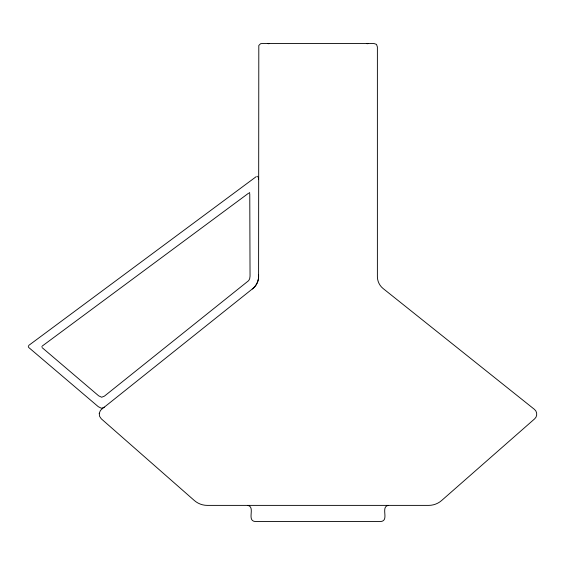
<?xml version="1.0" encoding="UTF-8"?>
<svg xmlns="http://www.w3.org/2000/svg" width="565" height="565" viewBox="0 0 565 565"><rect width="100%" height="100%" fill="white"/><g stroke="black" fill="none" stroke-linecap="round" stroke-linejoin="round"><path stroke-width="0.85" d="M258.593 275.014C258.975 280.381 256.63 285.841 252.251 289.026M257.866 176.245L257.527 176.923M249.702 192.453L249.349 193.159M42.311 345.999L248.642 193.152M28.554 345.561L256.305 176.591M104.313 407.153L101.509 408.283L98.338 406.729L28.497 347.305M367.031 43.738L368.55 43.519M388.536 505.385C380.047 506.515 389.582 520.351 381.093 521.481L254.886 521.481C246.397 520.351 255.931 506.515 247.442 505.385M28.25 346.423L28.646 346.437M41.612 346.853L42.008 346.868M267.429 43.519L268.94 43.738M42.255 347.743L98.684 395.846L101.665 397.237L104.44 396.122L248.706 280.607L249.681 278.743L250.041 276.165L249.765 193.724M258.523 177.813L258.593 179.246M99.263 413.305L99.553 416.257L101.283 418.806L194.388 500.555C197.912 503.634 202.538 505.378 207.214 505.385L428.757 505.385C433.44 505.378 438.066 503.634 441.59 500.555L534.695 418.806C537.506 416.419 537.393 411.652 534.476 409.399L383.112 288.531C379.546 285.685 377.392 281.208 377.385 276.638L377.385 46.98L376.523 44.381L373.924 43.519L262.054 43.519L260.536 43.738L258.805 45.468L258.593 276.638C258.586 281.208 256.432 285.685 252.866 288.531L101.502 409.399L100.401 410.536L99.263 413.305"/></g></svg>
